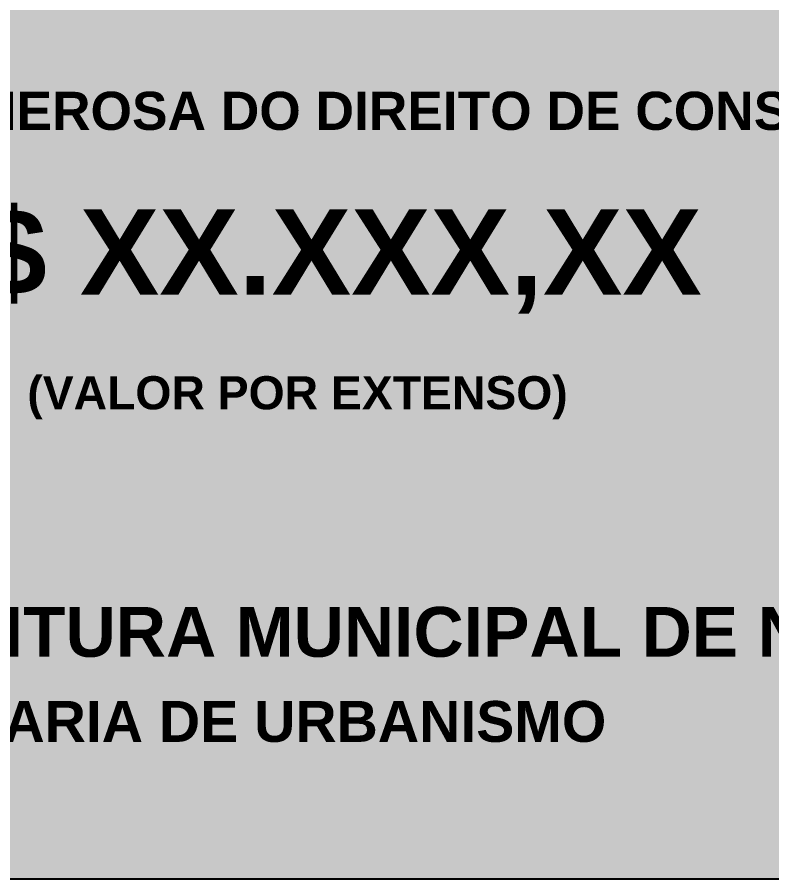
# Model space of a CAD drawing. Header units: millimetres. Extents: x 85 to 447, y 59 to 294.
# Drawn here: x 150.38 to 190.68, y 58.73 to 104.73 of the extents above; entities that cross this region are included whole.
import ezdxf

# ---------------------------------------------------------------- set-up
doc = ezdxf.new("R2010")
doc.units = ezdxf.units.MM
doc.layers.add('BG', color=7, linetype='Continuous')
doc.styles.add('Arial$101H0', font='arialbd.ttf')

msp = doc.modelspace()

# ---------------------------------------------------------------- hatches: boundary and pattern name
at = {"layer": 'BG', "true_color": 0x5e416d}
msp.add_hatch(color=197, dxfattribs=at).paths.add_polyline_path([(85.368, 58.734), (245.368, 58.734), (245.368, 278.734), (85.368, 278.734)])
at = {"layer": 'BG', "true_color": 0xf2f2f2}
msp.add_hatch(color=7, dxfattribs=at).paths.add_polyline_path([(240.368, 103.734), (90.368, 103.734), (90.368, 79.734), (240.368, 79.734)])

# ---------------------------------------------------------------- linework, layer by layer
msp.add_lwpolyline([(85.368, 58.734), (245.368, 58.734), (245.368, 278.734), (85.368, 278.734), (85.368, 58.734)], close=True)

# ---------------------------------------------------------------- texts
at = {"color": 250, "style": 'Arial$101H0'}
for s, height, p in [('OUTORGA ONEROSA DO DIREITO DE CONSTRUIR', 2.03741, (130.742, 98.718)), ('R$ XX.XXX,XX', 4.55084, (143.839, 89.924)), ('(VALOR POR EXTENSO)', 1.77074, (150.924, 83.798))]:
    msp.add_text(s, height=height, dxfattribs=at).set_placement(p)
at = {"color": 7, "true_color": 0xf2f2f2, "style": 'Arial$101H0'}
for s, height, p in [('PREFEITURA MUNICIPAL DE NITERÓI', 2.66042, (137.274, 70.586)), ('SECRETARIA DE URBANISMO', 2.18375, (137.274, 66.042))]:
    msp.add_text(s, height=height, dxfattribs=at).set_placement(p)

doc.saveas('drawing.dxf')
